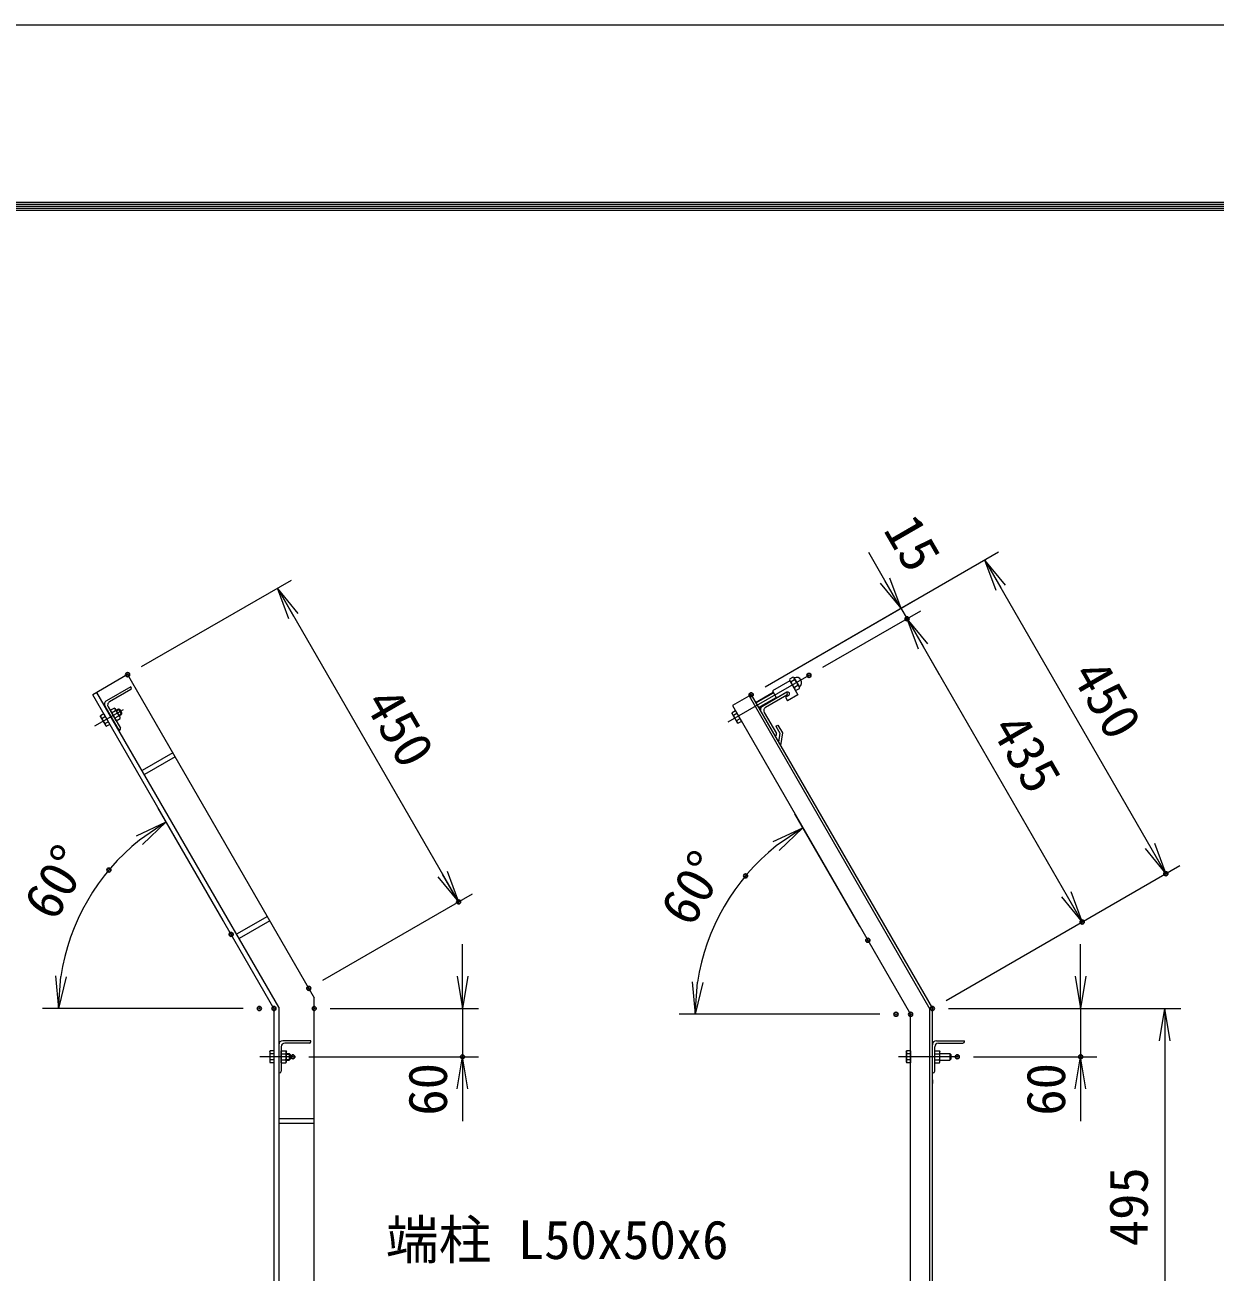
# Model space of a CAD drawing. Units: millimetres at full size. Extents: x -4200 to 4200, y -2970 to 2970.
# Drawn here: x -392 to 1086, y 1421 to 2970 of the extents above; entities that cross this region are included whole.
import ezdxf
from ezdxf.enums import TextEntityAlignment as Align

# ---------------------------------------------------------------- set-up
doc = ezdxf.new("R2010")
doc.units = ezdxf.units.MM
doc.header["$LTSCALE"] = 10
doc.header["$PDMODE"] = 32
doc.header["$PDSIZE"] = 5
doc.linetypes.add('USER1', pattern=[50.8, 31.75, -6.35, 6.35, -6.35])
for name, color, linetype, lineweight in [('0-0_D-STR1', 1, 'Continuous', 18), ('0-1_D-STR-DIM', 7, 'Continuous', 13), ('0-2_0', 7, 'Continuous', 18), ('0-5_D-STR3', 3, 'Continuous', 13), ('0-6_D-BMK', 2, 'USER1', 13), ('0-8_D-STR-TXT', 7, 'Continuous', 13), ('0-9_D-TTL', 7, 'Continuous', 18)]:
    doc.layers.add(name, color=color, linetype=linetype, lineweight=lineweight)
doc.layers.add('0-3_Defpoints', color=7, linetype='Continuous')
doc.styles.add('ＭＳ ゴシック', font='')
doc.styles.get('ＭＳ ゴシック').set_extended_font_data('MS Gothic')

# ---------------------------------------------------------------- blocks, each defined once
blk = doc.blocks.new('_Open')
at = {"layer": '0-2_0'}
blk.add_line((-10, 1.667), (0, 0), dxfattribs=at)
blk.add_lwpolyline([(-10, -1.667), (0, 0), (-10, 0)], dxfattribs=at)

msp = doc.modelspace()

# ---------------------------------------------------------------- linework, layer by layer
at = {"layer": '0-0_D-STR1'}
for p, q in [((-264.77, 2163.1), (-308.07, 2138.1)), ((-264.77, 2163.1), (-33.07, 1761.79)), ((-83.07, 1748.39), (-308.07, 2138.1)), ((-77.07, 1750), (-302.88, 2141.1)), ((-260.74, 2148.11), (-291.05, 2130.61)), ((-260.97, 2144.51), (-287.38, 2129.26)), ((-260.24, 2147.24), (-260.74, 2148.11)), ((509.6, 2138.1), (486.22, 2124.6)), ((509.6, 2138.1), (734.6, 1748.39)), ((553.99, 2141.21), (523.68, 2123.71)), ((554.49, 2140.35), (553.99, 2141.21)), ((-292.88, 2123.78), (-275.38, 2093.47)), ((-289.03, 2123.11), (-273.78, 2096.7)), ((486.22, 2124.6), (707.6, 1741.15)), ((507, 2136.6), (731.6, 1747.58)), ((553.76, 2137.61), (527.34, 2122.36)), ((521.85, 2116.88), (539.35, 2086.57)), ((525.7, 2116.22), (540.95, 2089.8)), ((-274.51, 2093.97), (-275.38, 2093.47)), ((540.22, 2099.06), (542.82, 2100.56)), ((540.22, 2099.06), (545.16, 2090.5)), ((542.82, 2100.56), (548.32, 2091.03)), ((540.21, 2087.07), (539.35, 2086.57)), ((545.16, 2090.5), (543.62, 2079.17)), ((543.62, 2079.17), (545.91, 2075.21)), ((548.32, 2091.03), (545.91, 2075.21)), ((-77.07, 1750), (-77.07, -411.61)), ((707.6, -411.61), (707.6, 1741.15)), ((731.6, -411.61), (731.6, 1747.58)), ((734.6, -411.61), (734.6, 1748.39)), ((-37.07, 1708.39), (-72.07, 1708.39)), ((-39.07, 1705.39), (-69.57, 1705.39)), ((-37.07, 1707.39), (-37.07, 1708.39)), ((739.6, 1708.39), (774.6, 1708.39)), ((742.1, 1705.39), (772.6, 1705.39)), ((774.6, 1707.39), (774.6, 1708.39)), ((-77.07, 1703.39), (-77.07, 1668.39)), ((-74.07, 1700.89), (-74.07, 1670.39)), ((734.6, 1668.39), (734.6, 1703.39)), ((737.6, 1670.39), (737.6, 1700.89)), ((-76.07, 1668.39), (-77.07, 1668.39)), ((735.6, 1668.39), (734.6, 1668.39)), ((734.6, 1659.73), (734.6, 1655.16))]:
    msp.add_line(p, q, dxfattribs=at)
msp.add_lwpolyline([(-83.07, 1748.39), (-83.07, -411.61), (-33.07, -411.61), (-33.07, 1761.79)], dxfattribs=at)
for centre, radius, start, end in [((-261.97, 2146.24), 2, 300, 30), ((552.76, 2139.35), 2, 300, 30), ((-288.55, 2126.28), 5, 120, 210), ((-285.13, 2125.36), 4.5, 120, 210), ((526.18, 2119.38), 5, 120, 210), ((529.59, 2118.47), 4.5, 120, 210), ((-275.51, 2095.7), 2, 300, 30), ((539.21, 2088.8), 2, 300, 30), ((-72.07, 1703.39), 5, 90, 180), ((-69.57, 1700.89), 4.5, 90, 180), ((-39.07, 1707.39), 2, 270, 0), ((739.6, 1703.39), 5, 90, 180), ((742.1, 1700.89), 4.5, 90, 180), ((772.6, 1707.39), 2, 270, 0), ((-76.07, 1670.39), 2, 270, 0), ((735.6, 1670.39), 2, 270, 0)]:
    msp.add_arc(centre, radius, start, end, dxfattribs=at)
at = {"layer": '0-1_D-STR-DIM'}
for p, q in [((526.92, 2148.1), (816.92, 2315.53)), ((675.68, 2280.17), (655.68, 2314.82)), ((799.6, 2305.53), (1024.6, 1915.82)), ((-247.45, 2173.1), (-61.37, 2280.53)), ((-78.69, 2270.53), (146.31, 1880.82)), ((526.92, 2148.1), (713, 2255.53)), ((598.71, 2172.23), (720.5, 2242.54)), ((598.71, 2172.23), (720.5, 2242.54)), ((695.68, 2245.53), (703.18, 2232.54)), ((703.18, 2232.54), (920.68, 1855.82)), ((723.18, 2197.9), (743.18, 2163.26)), ((-146.19, 1857.72), (-226.85, 1997.41)), ((644.48, 1850.48), (563.82, 1990.18)), ((751.92, 1758.39), (1041.92, 1925.82)), ((-22.45, 1783.39), (163.63, 1890.82)), ((751.92, 1758.39), (938, 1865.82)), ((151.09, 1788.39), (151.09, 1828.39)), ((918.76, 1788.39), (918.76, 1828.39)), ((-121.2, 1748.39), (-370.62, 1748.39)), ((-13.07, 1748.39), (171.09, 1748.39)), ((151.09, 1748.39), (151.09, 1688.39)), ((669.47, 1741.15), (420.05, 1741.15)), ((754.6, 1748.39), (1043.36, 1748.39)), ((754.6, 1748.39), (938.76, 1748.39)), ((918.76, 1748.39), (918.76, 1688.39)), ((1023.36, 1748.39), (1023.36, 1253.39)), ((-39.57, 1688.39), (171.09, 1688.39)), ((785.6, 1688.39), (938.76, 1688.39)), ((151.09, 1648.39), (151.09, 1608.39)), ((918.76, 1648.39), (918.76, 1608.39))]:
    msp.add_line(p, q, dxfattribs=at)
for centre in [(-83.07, 1748.39), (707.6, 1741.15)]:
    msp.add_arc(centre, 267.55, 128.57404, 171.42596, dxfattribs=at)
at = {"layer": '0-3_Defpoints'}
for p in [(703.18, 2232.54), (-264.77, 2163.1), (581.39, 2162.23), (509.6, 2138.1), (-288.03, 1920.36), (502.64, 1913.13), (1024.6, 1915.82), (146.31, 1880.82), (920.68, 1855.82), (-136.19, 1840.39), (654.48, 1833.16), (-39.77, 1773.39), (-101.2, 1748.39), (-83.07, 1748.39), (-33.07, 1748.39), (734.6, 1748.39), (734.6, 1748.39), (734.6, 1748.39), (689.47, 1741.15), (707.6, 1741.15), (-59.57, 1688.39), (151.09, 1688.39), (765.6, 1688.39), (918.76, 1688.39)]:
    msp.add_point(p, dxfattribs=at)
at = {"layer": '0-5_D-STR3'}
for p, q in [((557.62, 2155.43), (535.97, 2142.93)), ((557.43, 2157.75), (561.33, 2160)), ((557.5, 2155.63), (563.67, 2144.94)), ((557.5, 2155.63), (563.67, 2144.94)), ((557.62, 2155.43), (567.62, 2138.11)), ((563.35, 2156.49), (559.46, 2154.24)), ((563.13, 2158.88), (569.3, 2148.19)), ((563.13, 2158.88), (569.3, 2148.19)), ((515.1, 2128.57), (536.97, 2141.2)), ((515.47, 2127.92), (537.34, 2140.55)), ((535.97, 2142.93), (541.22, 2133.84)), ((553.99, 2141.21), (541.22, 2133.84)), ((567.62, 2138.11), (554.63, 2130.61)), ((567.4, 2149.48), (563.51, 2147.23)), ((565.53, 2143.72), (569.43, 2145.97)), ((518.72, 2122.29), (540.59, 2134.92)), ((519.1, 2121.64), (540.97, 2134.27)), ((556.24, 2137.31), (552.13, 2134.94)), ((552.13, 2134.94), (554.63, 2130.61)), ((-294.33, 2114.29), (-298.31, 2111.99)), ((-298.31, 2110.59), (-298.31, 2111.99)), ((-298.31, 2110.59), (-292.01, 2099.68)), ((-292.45, 2111.04), (-296.44, 2108.74)), ((-294.33, 2114.29), (-286.82, 2101.29)), ((-286.53, 2118.79), (-281.53, 2121.68)), ((-279.03, 2105.79), (-286.53, 2118.79)), ((-284.66, 2115.54), (-279.66, 2118.43)), ((-281.53, 2121.68), (-280.28, 2120.95)), ((-280.9, 2109.04), (-275.9, 2111.93)), ((-274.03, 2110.13), (-280.28, 2120.95)), ((-279.15, 2119), (-276.29, 2120.65)), ((-279.03, 2105.79), (-274.03, 2108.68)), ((-278.78, 2118.35), (-275.27, 2120.38)), ((-276.29, 2120.65), (-274.65, 2120.21)), ((-275.53, 2112.72), (-272.02, 2114.75)), ((-275.15, 2112.07), (-272.29, 2113.72)), ((-274.65, 2120.21), (-271.85, 2115.36)), ((-274.03, 2108.68), (-274.03, 2110.13)), ((489.96, 2118.11), (485.98, 2115.81)), ((485.98, 2114.41), (485.98, 2115.81)), ((485.98, 2114.41), (492.28, 2103.5)), ((491.84, 2114.86), (487.85, 2112.56)), ((489.96, 2118.11), (497.47, 2105.11)), ((495.59, 2108.36), (491.61, 2106.06)), ((-288.7, 2104.54), (-292.69, 2102.24)), ((-292.01, 2099.68), (-290.81, 2098.99)), ((-286.82, 2101.29), (-290.81, 2098.99)), ((492.28, 2103.5), (493.48, 2102.81)), ((497.47, 2105.11), (493.48, 2102.81)), ((-208.77, 2066.1), (-246.88, 2044.1)), ((-205.77, 2060.91), (-243.88, 2038.91)), ((-91.27, 1862.59), (-129.38, 1840.59)), ((-88.27, 1857.39), (-126.38, 1835.39)), ((-88.37, 1694.69), (-87.68, 1695.89)), ((-88.37, 1694.69), (-88.37, 1682.09)), ((-83.07, 1695.89), (-87.68, 1695.89)), ((-83.07, 1692.14), (-87.68, 1692.14)), ((-83.07, 1695.89), (-83.07, 1680.88)), ((-74.07, 1695.89), (-68.3, 1695.89)), ((-74.07, 1680.88), (-74.07, 1695.89)), ((-74.07, 1692.14), (-68.3, 1692.14)), ((-68.3, 1695.89), (-67.57, 1694.64)), ((-67.57, 1682.14), (-67.57, 1694.64)), ((-67.57, 1692.39), (-64.27, 1692.39)), ((-67.57, 1691.64), (-63.52, 1691.64)), ((-64.27, 1692.39), (-63.07, 1691.19)), ((-63.07, 1691.19), (-63.07, 1685.59)), ((702.3, 1694.69), (702.99, 1695.89)), ((702.3, 1694.69), (702.3, 1682.09)), ((707.6, 1695.89), (702.99, 1695.89)), ((707.6, 1692.14), (702.99, 1692.14)), ((707.6, 1695.89), (707.6, 1680.88)), ((737.6, 1695.89), (743.37, 1695.89)), ((737.6, 1680.88), (737.6, 1695.89)), ((737.6, 1692.14), (743.37, 1692.14)), ((743.37, 1695.89), (744.1, 1694.64)), ((744.1, 1682.14), (744.1, 1694.64)), ((744.1, 1692.39), (756.4, 1692.39)), ((756.4, 1692.39), (757.6, 1691.19)), ((756.4, 1692.39), (756.4, 1684.39)), ((757.6, 1691.19), (757.6, 1685.59)), ((-88.37, 1682.09), (-87.68, 1680.88)), ((-83.07, 1684.63), (-87.68, 1684.63)), ((-83.07, 1680.88), (-87.68, 1680.88)), ((-74.07, 1684.63), (-68.3, 1684.63)), ((-74.07, 1680.88), (-68.3, 1680.88)), ((-68.3, 1680.88), (-67.57, 1682.14)), ((-67.57, 1685.14), (-63.52, 1685.14)), ((-67.57, 1684.39), (-64.27, 1684.39)), ((702.3, 1682.09), (702.99, 1680.88)), ((707.6, 1684.63), (702.99, 1684.63)), ((707.6, 1680.88), (702.99, 1680.88)), ((737.6, 1684.63), (743.37, 1684.63)), ((737.6, 1680.88), (743.37, 1680.88)), ((743.37, 1680.88), (744.1, 1682.14)), ((744.1, 1684.39), (756.4, 1684.39)), ((756.4, 1684.39), (757.6, 1685.59)), ((-33.07, 1611.39), (-77.07, 1611.39)), ((-33.07, 1605.39), (-77.07, 1605.39))]:
    msp.add_line(p, q, dxfattribs=at)
for points in [[(-276.29, 2120.65), (-272.29, 2113.72), (-271.85, 2115.36)], [(-64.27, 1692.39), (-64.27, 1684.39), (-63.07, 1685.59)]]:
    msp.add_lwpolyline(points, dxfattribs=at)
for centre, radius, start, end in [((559.78, 2156.76), 2.54, 157.21089, 262.78911), ((568.15, 2154.58), 8.7, 182.26063, 237.73937), ((561.01, 2157.48), 2.54, 337.21089, 82.78911), ((563.1, 2159.69), 0.5, 219.83916, 292.83194), ((565.81, 2153.23), 6.5, 307.16806, 112.83194), ((558.71, 2149.13), 8.7, 2.26063, 57.73937), ((555.11, 2139.26), 2.25, 300, 120), ((565.86, 2146.25), 2.55, 157.42505, 262.57495), ((567.07, 2146.95), 2.55, 337.42505, 82.57495), ((570.04, 2147.66), 0.5, 127.16806, 193.42019), ((-295, 2111.73), 3.32, 175.61585, 244.38415), ((-284.31, 2111.41), 12.42, 192.4121, 227.5879), ((-282.97, 2118.68), 3.32, 355.61586, 64.38414), ((-288.03, 2109.26), 12.42, 12.4121, 47.5879), ((-277.34, 2108.93), 3.32, 355.61585, 64.38416), ((489.29, 2115.55), 3.32, 175.61585, 244.38415), ((499.98, 2115.23), 12.42, 192.4121, 227.5879), ((-289.37, 2101.98), 3.32, 175.61585, 244.38415), ((494.92, 2105.8), 3.32, 175.61585, 244.38415), ((-84.94, 1694.02), 3.32, 145.61585, 214.38415), ((-75.84, 1688.39), 12.42, 162.4121, 197.5879), ((-71.04, 1694.02), 3.32, 325.61586, 34.38414), ((-80.14, 1688.39), 12.42, 342.4121, 17.5879), ((714.83, 1688.39), 12.42, 162.4121, 197.5879), ((705.74, 1694.02), 3.32, 145.61585, 214.38415), ((740.63, 1694.02), 3.32, 325.61586, 34.38414), ((731.53, 1688.39), 12.42, 342.4121, 17.5879), ((-84.94, 1682.76), 3.32, 145.61585, 214.38415), ((-71.04, 1682.76), 3.32, 325.61585, 34.38416), ((705.74, 1682.76), 3.32, 145.61585, 214.38415), ((740.63, 1682.76), 3.32, 325.61585, 34.38416)]:
    msp.add_arc(centre, radius, start, end, dxfattribs=at)
at = {"layer": '0-6_D-BMK'}
for p, q in [((581.39, 2162.23), (480.73, 2104.11)), ((-270.22, 2119.54), (-305.73, 2099.04)), ((-59.57, 1688.39), (-100.57, 1688.39)), ((765.6, 1688.39), (692.6, 1688.39))]:
    msp.add_line(p, q, dxfattribs=at)
at = {"layer": '0-9_D-TTL', "color": 2}
msp.add_lwpolyline([(-4199.68, 2970.23), (4200.32, 2970.23), (4200.32, -2969.77), (-4199.68, -2969.77)], close=True, dxfattribs=at)
at = {"layer": '0-9_D-TTL'}
for points in [[(-3929.68, 2750.23), (3930.32, 2750.23), (3930.32, -2749.77), (-3929.68, -2749.77)], [(-3927.18, 2747.73), (3927.82, 2747.73), (3927.82, -2747.27), (-3927.18, -2747.27)], [(-3924.68, 2745.23), (3925.32, 2745.23), (3925.32, -2744.77), (-3924.68, -2744.77)], [(-3922.18, 2742.73), (3922.82, 2742.73), (3922.82, -2742.27), (-3922.18, -2742.27)], [(-3919.68, 2740.23), (3920.32, 2740.23), (3920.32, -2739.77), (-3919.68, -2739.77)]]:
    msp.add_lwpolyline(points, close=True, dxfattribs=at)

# ---------------------------------------------------------------- block references
at = {"layer": '0-1_D-STR-DIM', "xscale": 4, "yscale": 4}
for p, rotation in [((799.6, 2305.53), 120), ((695.68, 2245.53), 300), ((-78.69, 2270.53), 120), ((703.18, 2232.54), 120), ((703.18, 2232.54), 120), ((-216.85, 1980.09), 34.28702), ((573.82, 1972.86), 34.28702), ((1024.6, 1915.82), 300), ((146.31, 1880.82), 300), ((920.68, 1855.82), 300), ((-350.62, 1748.39), 265.71298), ((151.09, 1748.39), 270), ((918.76, 1748.39), 270), ((440.05, 1741.15), 265.71298), ((1023.36, 1748.39), 90), ((151.09, 1688.39), 90), ((918.76, 1688.39), 90)]:
    msp.add_blockref('_Open', p, dxfattribs=dict(at, rotation=rotation))

# ---------------------------------------------------------------- texts
at = {"layer": '0-1_D-STR-DIM', "style": 'ＭＳ ゴシック'}
for s, rotation, p in [('15', 300, (660.48, 2335.83)), ('450', 300, (893.7, 2156.06)), ('450', 300, (15.4, 2121.06)), ('435', 300, (793.85, 2089)), ('60°', 60, (-342.65, 1847.38)), ('60°', 60, (448.02, 1840.14)), ('60', 90, (146.26, 1615.22)), ('60', 90, (913.94, 1615.22)), ('495', 90, (1016.61, 1453.03))]:
    msp.add_text(s, height=48.09, rotation=rotation, dxfattribs=at).set_placement(p, align=Align.BOTTOM_LEFT)
at = {"layer": '0-8_D-STR-TXT', "style": 'ＭＳ ゴシック'}
msp.add_text('端柱 L50x50x6', height=48.09, dxfattribs=at).set_placement((55.88, 1422.7), align=Align.BOTTOM_LEFT)

doc.saveas('drawing.dxf')
